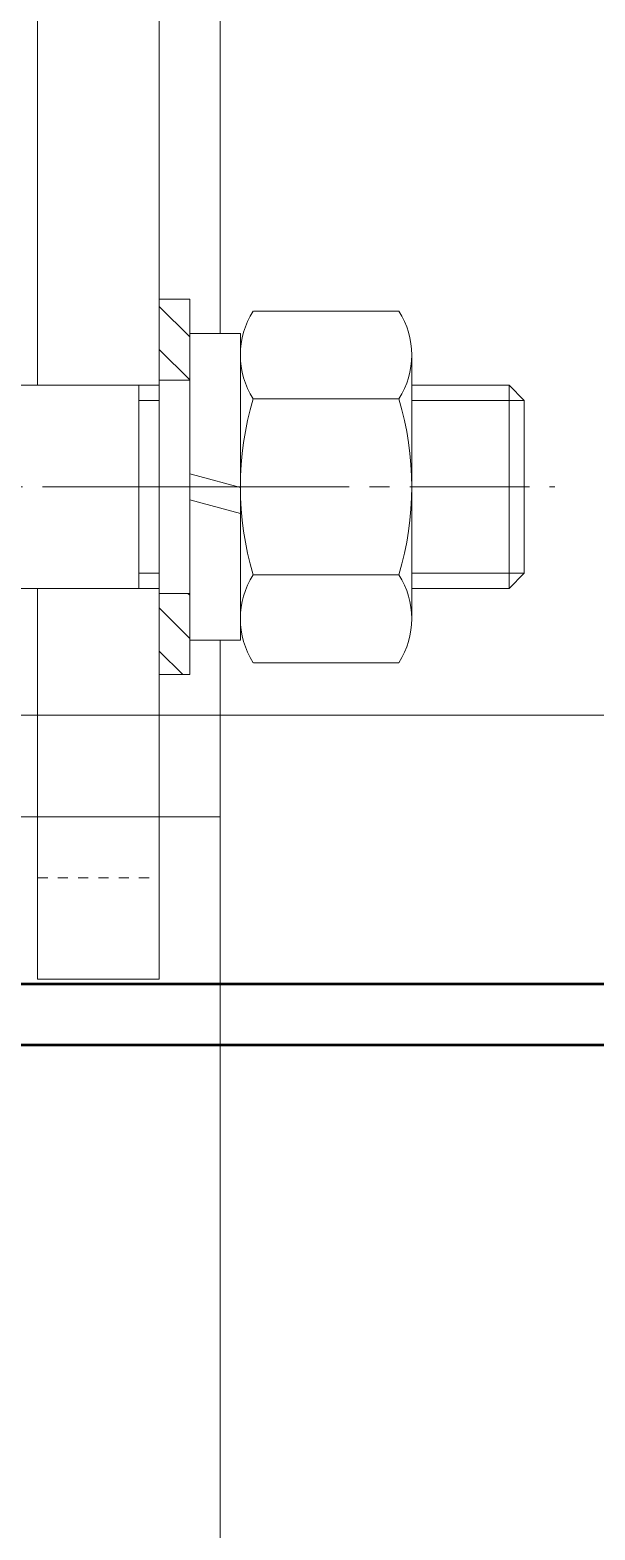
# Model space of a CAD drawing. Header units: millimetres. Extents: x -50460 to 50460, y -35640 to 35640.
# Drawn here: x -35103.5 to -35047.8, y 21084.2 to 21231.9 of the extents above; entities that cross this region are included whole.
import ezdxf

# ---------------------------------------------------------------- set-up
doc = ezdxf.new("R2010")
doc.units = ezdxf.units.MM
doc.set_wipeout_variables(frame=1)
doc.linetypes.add('点画线', pattern=[18, 12, -2, 2, -2])
doc.linetypes.add('虚线', pattern=[2, 1, -1])
for name, color, linetype, lineweight in [('ACADSichtbare Kanten(DIN_Schmid)', 7, 'Continuous', 50), ('CONV', 4, 'Continuous', 18), ('EB0', 7, 'Continuous', 15), ('EB0_1', 7, 'Continuous', 15), ('中心线层', 1, '点画线', 18), ('剖面线层', 6, 'Continuous', 18), ('实线', 7, 'Continuous', 15), ('尺寸线层', 4, 'Continuous', 18), ('粗实线层', 7, 'Continuous', 15), ('粗实线层_1', 7, 'Continuous', 15), ('细实线层', 3, 'Continuous', 18), ('虚线层', 100, '虚线', 18)]:
    doc.layers.add(name, color=color, linetype=linetype, lineweight=lineweight)
pattern_1 = [(315, (0, 0), (2.1213, 2.1213), [])]

# ---------------------------------------------------------------- blocks, each defined once
blk = doc.blocks.new('*X2')
at = {"layer": 'CONV'}
blk.add_line((5366, 700), (2965, 700), dxfattribs=at)
blk = doc.blocks.new('*X810')
at = {"layer": 'EB0_1'}
for p, q in [((-750, 130), (280, 130)), ((280, 130), (280, 100)), ((280, 100), (280, -125))]:
    blk.add_line(p, q, dxfattribs=at)
blk = doc.blocks.new('*X890')
at = {"layer": '粗实线层'}
for p, q in [((0, -177), (0, -10)), ((12, -10), (12, -177)), ((0, -187), (0, -177)), ((12, -177), (12, -187)), ((0, -187), (12, -187))]:
    blk.add_line(p, q, dxfattribs=at)
at = {"layer": '虚线层'}
blk.add_line((0, -177), (12, -177), dxfattribs=at)
blk = doc.blocks.new('*X892')
at = {"layer": 'ACADSichtbare Kanten(DIN_Schmid)', "linetype": 'Continuous', "lineweight": 50}
for p, q in [((-127.22, -164.59), (-297.22, -164.59)), ((-127.22, -170.59), (-297.22, -170.59))]:
    blk.add_line(p, q, dxfattribs=at)
blk = doc.blocks.new('*X888')
at = {"layer": '中心线层'}
blk.add_line((95.29, -178), (121.29, -178), dxfattribs=at)
at = {"layer": '粗实线层_1'}
for name, p in [('*X892', (306.22, -62.41)), ('*X890', (101, -39.5))]:
    blk.add_blockref(name, p, dxfattribs=at)
blk = doc.blocks.new('*X895')
at = {"layer": 'EB0'}
for p, q in [((-11.22, 17.32), (0, 17.32)), ((0, -17.32), (0, 17.32)), ((-12.5, -12.99), (-12.5, 12.99)), ((0, -10), (0, 10)), ((0, 10), (138.5, 10)), ((102, -10), (102, 10)), ((140, 8.5), (138.5, 10)), ((138.5, -10), (138.5, 10)), ((-11.22, 8.66), (0, 8.66)), ((140, -8.5), (140, 8.5)), ((-11.22, -8.66), (0, -8.66)), ((140, -8.5), (138.5, -10)), ((0, -10), (138.5, -10)), ((-11.22, -17.32), (0, -17.32))]:
    blk.add_line(p, q, dxfattribs=at)
for centre, radius, start, end in [((-4.52, 12.99), 7.98, 147.1328, 212.8672), ((17.5, 0), 30, 163.2213, 196.7787), ((-4.52, -12.99), 7.98, 147.1328, 212.8672)]:
    blk.add_arc(centre, radius, start, end, dxfattribs=at)
at = {"layer": '中心线层', "linetype": '点画线', "lineweight": 18}
blk.add_line((-15.5, 0), (143, 0), dxfattribs=at)
at = {"layer": '细实线层'}
for p, q in [((102, 8.5), (140, 8.5)), ((102, -8.5), (140, -8.5))]:
    blk.add_line(p, q, dxfattribs=at)
blk = doc.blocks.new('*X896')
at = {"layer": 'EB0'}
for p, q in [((0, -15.1), (0, 15.1)), ((0, 15.1), (5, 15.1)), ((5, -15.1), (5, 15.1)), ((0, 1.29), (0.65, 1.12)), ((0.65, 1.12), (5, -0.05)), ((0, -1.29), (5, -2.63)), ((0, -15.1), (5, -15.1))]:
    blk.add_line(p, q, dxfattribs=at)
at = {"layer": '中心线层', "linetype": '点画线', "lineweight": 18}
blk.add_line((-3, 0), (8, 0), dxfattribs=at)
blk = doc.blocks.new('*X897')
at = {"layer": 'EB0'}
for p, q in [((1.28, 17.32), (15.62, 17.32)), ((0, 12.99), (0, -12.99)), ((16.9, 12.99), (16.9, -12.99)), ((15.62, 8.66), (1.28, 8.66)), ((15.62, -8.66), (1.28, -8.66)), ((1.28, -17.32), (15.62, -17.32))]:
    blk.add_line(p, q, dxfattribs=at)
for centre, radius, start, end in [((7.98, 12.99), 7.98, 147.1328, 212.8672), ((8.92, 12.99), 7.98, 327.1328, 32.8672), ((30, 0), 30, 163.2213, 196.7787), ((-13.1, 0), 30, 343.2213, 16.7787), ((7.98, -12.99), 7.98, 147.1328, 212.8672), ((8.92, -12.99), 7.98, 327.1328, 32.8672)]:
    blk.add_arc(centre, radius, start, end, dxfattribs=at)
at = {"layer": '中心线层', "linetype": '点画线', "lineweight": 18}
blk.add_line((-1.28, 0), (19.9, 0), dxfattribs=at)
blk = doc.blocks.new('*X898')
at = {"layer": '剖面线层', "linetype": 'Continuous', "lineweight": 18}
h = blk.add_hatch(dxfattribs=at)
h.set_pattern_fill('无图案', color=256, scale=3, angle=315, style=0, pattern_type=0)
h.set_pattern_definition(pattern_1)
edge = h.paths.add_edge_path(flags=0)
edge.add_line((0, 18.5), (0, 10.5))
edge.add_line((3, 18.5), (0, 18.5))
edge.add_line((3, 10.5), (3, 18.5))
edge.add_line((0, 10.5), (3, 10.5))
h = blk.add_hatch(dxfattribs=at)
h.set_pattern_fill('无图案', color=256, scale=3, angle=315, style=0, pattern_type=0)
h.set_pattern_definition(pattern_1)
edge = h.paths.add_edge_path(flags=0)
edge.add_line((0, -10.5), (0, -18.5))
edge.add_line((3, -10.5), (0, -10.5))
edge.add_line((3, -18.5), (3, -10.5))
edge.add_line((0, -18.5), (3, -18.5))
at = {"layer": 'EB0'}
for p, q in [((3, 18.5), (0, 18.5)), ((0, 18.5), (0, -18.5)), ((3, -18.5), (3, 18.5)), ((3, 10.5), (0, 10.5)), ((0, -10.5), (3, -10.5)), ((0, -18.5), (3, -18.5))]:
    blk.add_line(p, q, dxfattribs=at)
at = {"layer": '中心线层', "color": 1, "linetype": '点画线', "lineweight": 18}
blk.add_line((-3, 0), (6, 0), dxfattribs=at)
blk = doc.blocks.new('*X856')
at = {"layer": '粗实线层_1'}
blk.add_blockref('*X888', (-984, -231.78), dxfattribs=at)
blk.add_wipeout([(-835, -409.78), (-835, -401.28), (-835, -401.28), (-836.5, -399.78), (-836.5, -399.78), (-881, -399.78), (-881, -399.78), (-893.5, -399.78), (-893.5, -399.78), (-975, -399.78), (-975, -399.78), (-975, -392.46), (-975, -392.46), (-986.22, -392.46), (-986.22, -392.46), (-986.3, -392.59), (-986.38, -392.72), (-986.46, -392.85), (-986.53, -392.99), (-986.61, -393.12), (-986.67, -393.26), (-986.74, -393.4), (-986.8, -393.54), (-986.87, -393.67), (-986.92, -393.82), (-986.98, -393.96), (-987.03, -394.1), (-987.08, -394.25), (-987.13, -394.39), (-987.17, -394.54), (-987.22, -394.68), (-987.25, -394.83), (-987.29, -394.98), (-987.32, -395.13), (-987.35, -395.28), (-987.38, -395.43), (-987.41, -395.58), (-987.43, -395.73), (-987.45, -395.88), (-987.46, -396.03), (-987.48, -396.18), (-987.49, -396.34), (-987.49, -396.49), (-987.5, -396.64), (-987.5, -396.79), (-987.5, -396.79), (-987.5, -409.78), (-987.5, -409.78), (-987.5, -422.77), (-987.5, -422.77), (-987.5, -422.93), (-987.49, -423.08), (-987.49, -423.23), (-987.48, -423.38), (-987.46, -423.54), (-987.45, -423.69), (-987.43, -423.84), (-987.41, -423.99), (-987.38, -424.14), (-987.35, -424.29), (-987.32, -424.44), (-987.29, -424.59), (-987.25, -424.74), (-987.22, -424.88), (-987.17, -425.03), (-987.13, -425.18), (-987.08, -425.32), (-987.03, -425.47), (-986.98, -425.61), (-986.92, -425.75), (-986.87, -425.89), (-986.8, -426.03), (-986.74, -426.17), (-986.67, -426.31), (-986.61, -426.44), (-986.53, -426.58), (-986.46, -426.71), (-986.38, -426.84), (-986.3, -426.98), (-986.22, -427.1), (-986.22, -427.1), (-975, -427.1), (-975, -427.1), (-975, -419.78), (-975, -419.78), (-893.5, -419.78), (-893.5, -419.78), (-881, -419.78), (-881, -419.78), (-836.5, -419.78), (-836.5, -419.78), (-835, -418.28), (-835, -418.28)]).dxf.layer = '粗实线层_1'
blk.add_blockref('*X895', (-975, -409.78), dxfattribs=at)
blk.add_wipeout([(-863, -409.78), (-863, -394.68), (-863, -394.68), (-868, -394.68), (-868, -394.68), (-868, -408.49), (-868, -408.49), (-868, -409.78), (-868, -409.78), (-868, -411.08), (-868, -411.08), (-868, -424.88), (-868, -424.88), (-863, -424.88), (-863, -424.88), (-863, -412.42), (-863, -412.42)]).dxf.layer = '粗实线层_1'
blk.add_blockref('*X896', (-868, -409.78), dxfattribs=at)
for points in [[(-868, -409.78), (-868, -399.28), (-868, -399.28), (-868, -391.28), (-868, -391.28), (-871, -391.28), (-871, -391.28), (-871, -399.28), (-871, -399.28), (-871, -409.78), (-871, -409.78), (-871, -420.28), (-871, -420.28), (-871, -428.28), (-871, -428.28), (-868, -428.28), (-868, -428.28), (-868, -420.28), (-868, -420.28)], [(-846.1, -409.78), (-846.1, -396.79), (-846.1, -396.79), (-846.1, -396.64), (-846.11, -396.49), (-846.11, -396.34), (-846.12, -396.18), (-846.14, -396.03), (-846.15, -395.88), (-846.17, -395.73), (-846.19, -395.58), (-846.22, -395.43), (-846.25, -395.28), (-846.28, -395.13), (-846.31, -394.98), (-846.35, -394.83), (-846.38, -394.68), (-846.43, -394.54), (-846.47, -394.39), (-846.52, -394.25), (-846.57, -394.1), (-846.62, -393.96), (-846.68, -393.82), (-846.73, -393.67), (-846.8, -393.54), (-846.86, -393.4), (-846.93, -393.26), (-846.99, -393.12), (-847.07, -392.99), (-847.14, -392.85), (-847.22, -392.72), (-847.3, -392.59), (-847.38, -392.46), (-847.38, -392.46), (-861.72, -392.46), (-861.72, -392.46), (-861.8, -392.59), (-861.88, -392.72), (-861.96, -392.85), (-862.03, -392.99), (-862.11, -393.12), (-862.17, -393.26), (-862.24, -393.4), (-862.3, -393.54), (-862.37, -393.67), (-862.42, -393.82), (-862.48, -393.96), (-862.53, -394.1), (-862.58, -394.25), (-862.63, -394.39), (-862.67, -394.54), (-862.72, -394.68), (-862.75, -394.83), (-862.79, -394.98), (-862.82, -395.13), (-862.85, -395.28), (-862.88, -395.43), (-862.91, -395.58), (-862.93, -395.73), (-862.95, -395.88), (-862.96, -396.03), (-862.98, -396.18), (-862.99, -396.34), (-862.99, -396.49), (-863, -396.64), (-863, -396.79), (-863, -396.79), (-863, -409.78), (-863, -409.78), (-863, -422.77), (-863, -422.77), (-863, -422.93), (-862.99, -423.08), (-862.99, -423.23), (-862.98, -423.38), (-862.96, -423.54), (-862.95, -423.69), (-862.93, -423.84), (-862.91, -423.99), (-862.88, -424.14), (-862.85, -424.29), (-862.82, -424.44), (-862.79, -424.59), (-862.75, -424.74), (-862.72, -424.88), (-862.67, -425.03), (-862.63, -425.18), (-862.58, -425.32), (-862.53, -425.47), (-862.48, -425.61), (-862.42, -425.75), (-862.37, -425.89), (-862.3, -426.03), (-862.24, -426.17), (-862.17, -426.31), (-862.11, -426.44), (-862.03, -426.58), (-861.96, -426.71), (-861.88, -426.84), (-861.8, -426.98), (-861.72, -427.1), (-861.72, -427.1), (-847.38, -427.1), (-847.38, -427.1), (-847.3, -426.98), (-847.22, -426.84), (-847.14, -426.71), (-847.07, -426.58), (-846.99, -426.44), (-846.93, -426.31), (-846.86, -426.17), (-846.8, -426.03), (-846.73, -425.89), (-846.68, -425.75), (-846.62, -425.61), (-846.57, -425.47), (-846.52, -425.32), (-846.47, -425.18), (-846.43, -425.03), (-846.38, -424.88), (-846.35, -424.74), (-846.31, -424.59), (-846.28, -424.44), (-846.25, -424.29), (-846.22, -424.14), (-846.19, -423.99), (-846.17, -423.84), (-846.15, -423.69), (-846.14, -423.54), (-846.12, -423.38), (-846.11, -423.23), (-846.11, -423.08), (-846.1, -422.93), (-846.1, -422.77), (-846.1, -422.77)]]:
    blk.add_wipeout(points).dxf.layer = '粗实线层_1'
for name, p in [('*X898', (-871, -409.78)), ('*X897', (-863, -409.78))]:
    blk.add_blockref(name, p, dxfattribs=at)
blk = doc.blocks.new('*X805')
at = {"layer": 'EB0'}
for p, q in [((-2380, 6477.5), (-2380, 407.4)), ((-2380, 407.5), (-2840, 407.5)), ((-2380, 377.5), (-2380, 407.5)), ((-2840, 377.5), (-2380, 377.5))]:
    blk.add_line(p, q, dxfattribs=at)
at = {"layer": '尺寸线层'}
blk.add_blockref('*X810', (-2660, 247.5), dxfattribs=at)
blk.add_blockref('*X856', (-1515, 819.78), dxfattribs=at)

msp = doc.modelspace()

# ---------------------------------------------------------------- block references
at = {"layer": '实线'}
msp.add_blockref('*X2', (-38444.742, 20464.445), dxfattribs=at)

# ---------------------------------------------------------------- next in the draw order: block references
at = {"layer": '尺寸线层'}
msp.add_blockref('*X805', (-32704.742, 20776.945), dxfattribs=at)

doc.saveas('drawing.dxf')
